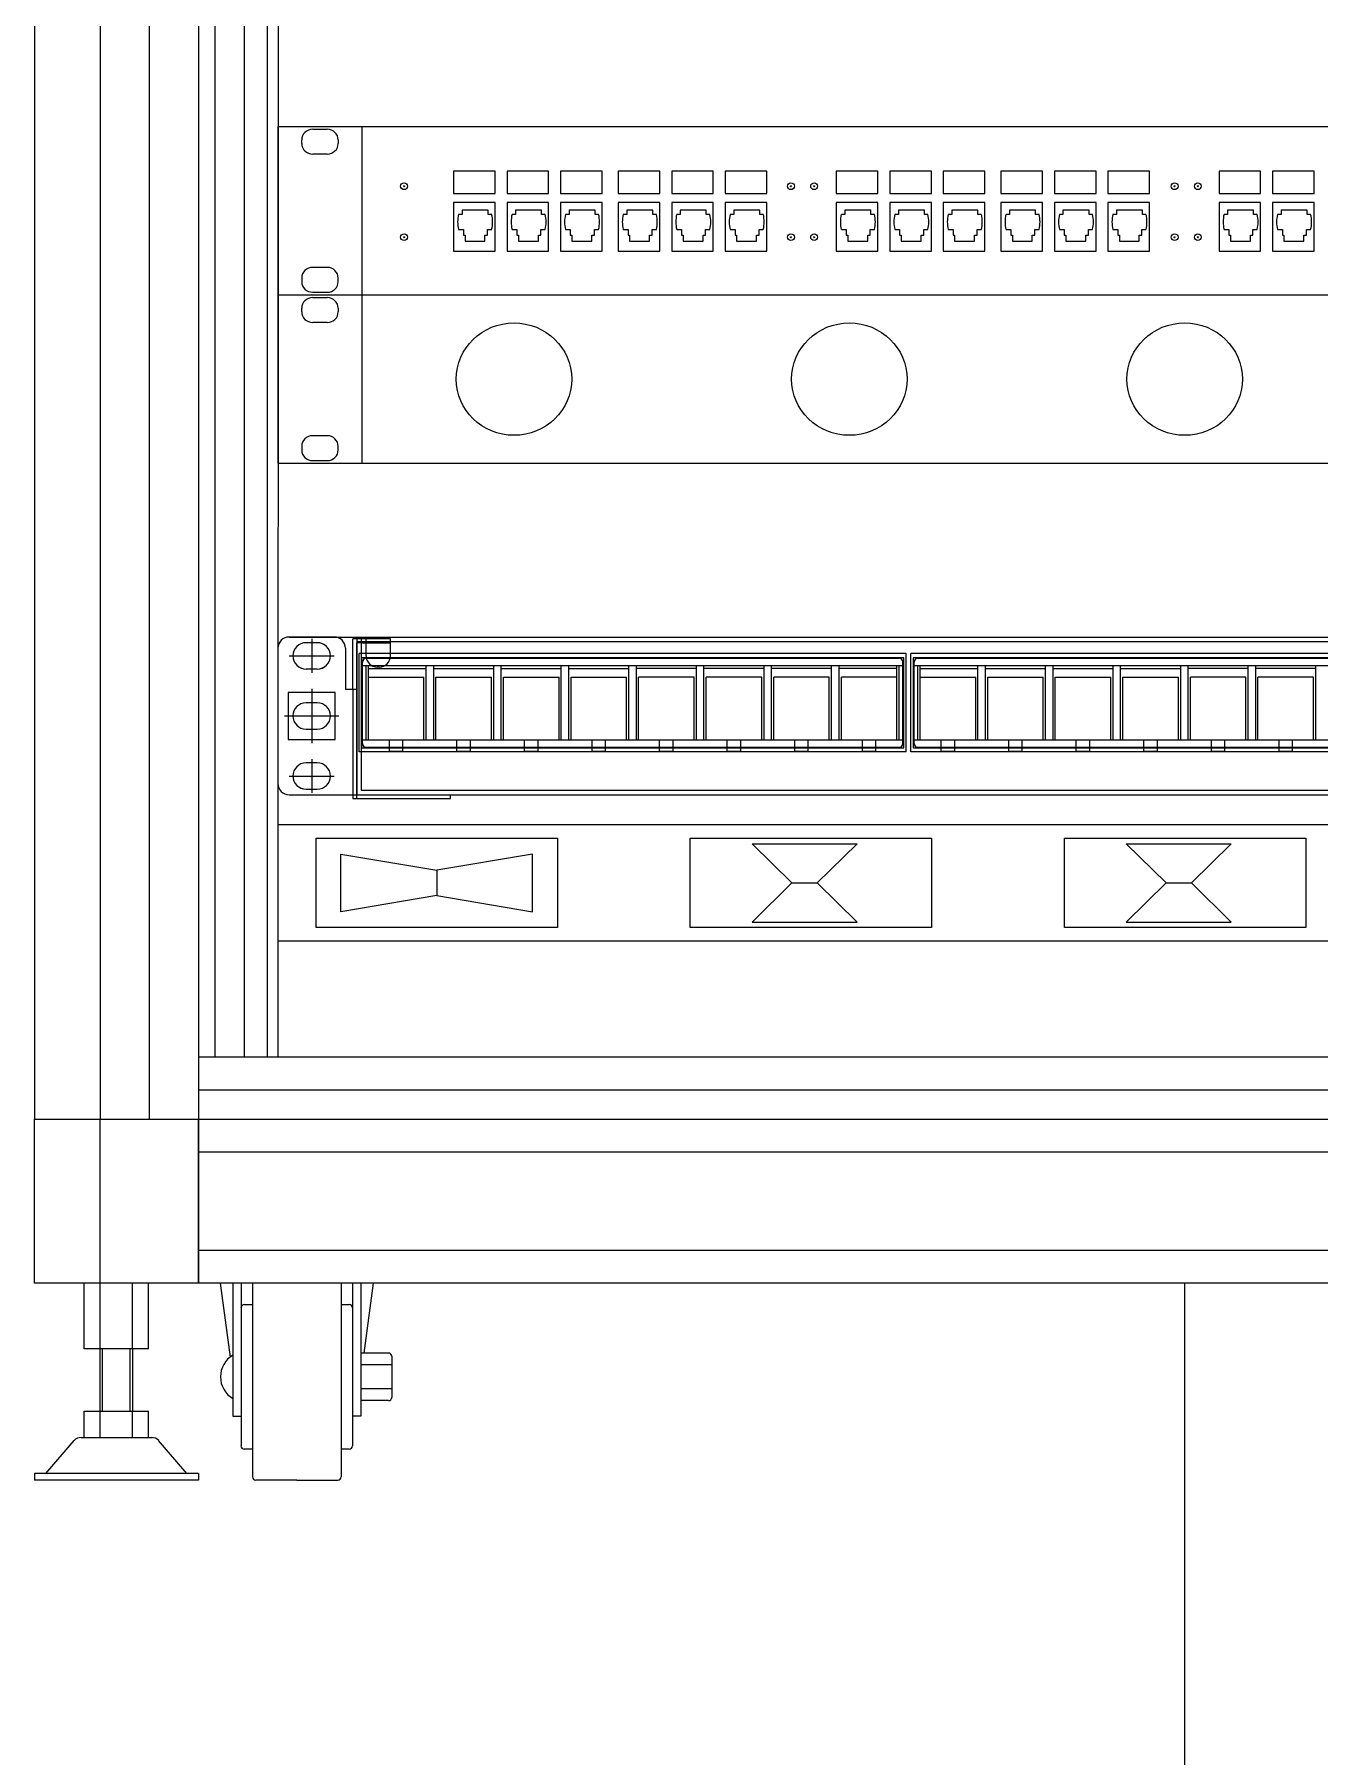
# Model space of a CAD drawing. Header units: millimetres. Extents: x 0 to 84100, y 0 to 59400.
# Drawn here: x 34274.7 to 34587.6, y 23411.7 to 23830.9 of the extents above; entities that cross this region are included whole.
import ezdxf

# ---------------------------------------------------------------- set-up
doc = ezdxf.new("R2010")
doc.units = ezdxf.units.MM
doc.header["$LTSCALE"] = 1000
doc.layers.add('S', color=4, linetype='Continuous')
doc.layers.add('SYM', color=3, linetype='Continuous')

# ---------------------------------------------------------------- blocks, each defined once
blk = doc.blocks.new('ST071')
for p, q in [((-233.43, 495.16), (-233.43, -421.96)), ((-220.12, 495.16), (-220.12, -421.96)), ((-200.15, 495.16), (-200.15, -421.96)), ((-183.89, 495.05), (-184.02, -409.31)), ((-210.14, 461.89), (-210.14, -421.96)), ((-196.83, 449.24), (-196.83, -409.31)), ((-190.84, 449.24), (-190.84, -409.31)), ((-186.18, 449.24), (-186.18, -409.31)), ((-184.02, -220.56), (183.99, -220.56)), ((-184.02, -220.56), (-184.02, -254.72)), ((-179.17, -223.99), (-179.17, -223.27)), ((-176.96, -221.12), (-174, -221.12)), ((-171.78, -223.27), (-171.78, -223.99)), ((-166.99, -220.56), (-166.99, -254.72)), ((-174, -226.15), (-176.96, -226.15)), ((-148.37, -229.62), (-148.37, -234.17)), ((-139.92, -229.62), (-148.37, -229.62)), ((-139.92, -234.17), (-139.92, -229.62)), ((-137.52, -229.62), (-137.52, -234.17)), ((-129.07, -229.62), (-137.52, -229.62)), ((-129.07, -234.17), (-129.07, -229.62)), ((-126.67, -229.62), (-126.67, -234.17)), ((-118.22, -229.62), (-126.67, -229.62)), ((-118.22, -234.17), (-118.22, -229.62)), ((-114.95, -229.62), (-114.95, -234.17)), ((-106.5, -229.62), (-114.95, -229.62)), ((-106.5, -234.17), (-106.5, -229.62)), ((-104.1, -229.62), (-104.1, -234.17)), ((-95.65, -229.62), (-104.1, -229.62)), ((-95.65, -234.17), (-95.65, -229.62)), ((-93.25, -229.62), (-93.25, -234.17)), ((-84.8, -229.62), (-93.25, -229.62)), ((-84.8, -234.17), (-84.8, -229.62)), ((-70.69, -229.62), (-70.69, -234.17)), ((-62.25, -229.62), (-70.69, -229.62)), ((-62.25, -234.17), (-62.25, -229.62)), ((-59.84, -229.62), (-59.84, -234.17)), ((-51.4, -229.62), (-59.84, -229.62)), ((-51.4, -234.17), (-51.4, -229.62)), ((-48.99, -229.62), (-48.99, -234.17)), ((-40.55, -229.62), (-48.99, -229.62)), ((-40.55, -234.17), (-40.55, -229.62)), ((-37.28, -229.62), (-37.28, -234.17)), ((-28.83, -229.62), (-37.28, -229.62)), ((-28.83, -234.17), (-28.83, -229.62)), ((-26.43, -229.62), (-26.43, -234.17)), ((-17.98, -229.62), (-26.43, -229.62)), ((-17.98, -234.17), (-17.98, -229.62)), ((-15.58, -229.62), (-15.58, -234.17)), ((-7.13, -229.62), (-15.58, -229.62)), ((-7.13, -234.17), (-7.13, -229.62)), ((6.98, -229.62), (6.98, -234.17)), ((15.43, -229.62), (6.98, -229.62)), ((15.43, -234.17), (15.43, -229.62)), ((17.83, -229.62), (17.83, -234.17)), ((26.28, -229.62), (17.83, -229.62)), ((26.28, -234.17), (26.28, -229.62)), ((-148.37, -234.17), (-139.92, -234.17)), ((-148.37, -235.97), (-148.37, -245.87)), ((-139.92, -235.97), (-148.37, -235.97)), ((-141.35, -237.5), (-146.63, -237.5)), ((-146.63, -237.5), (-146.63, -238.38)), ((-141.35, -238.38), (-141.35, -237.5)), ((-139.92, -245.87), (-139.92, -235.97)), ((-137.52, -234.17), (-129.07, -234.17)), ((-137.52, -235.97), (-137.52, -245.87)), ((-129.07, -235.97), (-137.52, -235.97)), ((-130.5, -237.5), (-135.78, -237.5)), ((-135.78, -237.5), (-135.78, -238.38)), ((-130.5, -238.38), (-130.5, -237.5)), ((-129.07, -245.87), (-129.07, -235.97)), ((-126.67, -234.17), (-118.22, -234.17)), ((-126.67, -235.97), (-126.67, -245.87)), ((-118.22, -235.97), (-126.67, -235.97)), ((-119.65, -237.5), (-124.93, -237.5)), ((-124.93, -237.5), (-124.93, -238.38)), ((-119.65, -238.38), (-119.65, -237.5)), ((-118.22, -245.87), (-118.22, -235.97)), ((-114.95, -234.17), (-106.5, -234.17)), ((-114.95, -235.97), (-114.95, -245.87)), ((-106.5, -235.97), (-114.95, -235.97)), ((-113.21, -237.5), (-113.21, -238.38)), ((-107.93, -237.5), (-113.21, -237.5)), ((-107.93, -238.38), (-107.93, -237.5)), ((-106.5, -245.87), (-106.5, -235.97)), ((-104.1, -234.17), (-95.65, -234.17)), ((-104.1, -235.97), (-104.1, -245.87)), ((-95.65, -235.97), (-104.1, -235.97)), ((-97.08, -237.5), (-102.36, -237.5)), ((-102.36, -237.5), (-102.36, -238.38)), ((-97.08, -238.38), (-97.08, -237.5)), ((-95.65, -245.87), (-95.65, -235.97)), ((-93.25, -234.17), (-84.8, -234.17)), ((-93.25, -235.97), (-93.25, -245.87)), ((-84.8, -235.97), (-93.25, -235.97)), ((-86.23, -237.5), (-91.51, -237.5)), ((-91.51, -237.5), (-91.51, -238.38)), ((-86.23, -238.38), (-86.23, -237.5)), ((-84.8, -245.87), (-84.8, -235.97)), ((-70.69, -234.17), (-62.25, -234.17)), ((-70.69, -235.97), (-70.69, -245.87)), ((-62.25, -235.97), (-70.69, -235.97)), ((-63.67, -237.5), (-68.95, -237.5)), ((-68.95, -237.5), (-68.95, -238.38)), ((-63.67, -238.38), (-63.67, -237.5)), ((-62.25, -245.87), (-62.25, -235.97)), ((-59.84, -234.17), (-51.4, -234.17)), ((-59.84, -235.97), (-59.84, -245.87)), ((-51.4, -235.97), (-59.84, -235.97)), ((-52.82, -237.5), (-58.1, -237.5)), ((-58.1, -237.5), (-58.1, -238.38)), ((-52.82, -238.38), (-52.82, -237.5)), ((-51.4, -245.87), (-51.4, -235.97)), ((-48.99, -234.17), (-40.55, -234.17)), ((-48.99, -235.97), (-48.99, -245.87)), ((-40.55, -235.97), (-48.99, -235.97)), ((-41.97, -237.5), (-47.25, -237.5)), ((-47.25, -237.5), (-47.25, -238.38)), ((-41.97, -238.38), (-41.97, -237.5)), ((-40.55, -245.87), (-40.55, -235.97)), ((-37.28, -234.17), (-28.83, -234.17)), ((-37.28, -235.97), (-37.28, -245.87)), ((-28.83, -235.97), (-37.28, -235.97)), ((-30.25, -237.5), (-35.54, -237.5)), ((-35.54, -237.5), (-35.54, -238.38)), ((-30.25, -238.38), (-30.25, -237.5)), ((-28.83, -245.87), (-28.83, -235.97)), ((-26.43, -234.17), (-17.98, -234.17)), ((-26.43, -235.97), (-26.43, -245.87)), ((-17.98, -235.97), (-26.43, -235.97)), ((-24.69, -237.5), (-24.69, -238.38)), ((-19.4, -237.5), (-24.69, -237.5)), ((-19.4, -238.38), (-19.4, -237.5)), ((-17.98, -245.87), (-17.98, -235.97)), ((-15.58, -234.17), (-7.13, -234.17)), ((-15.58, -235.97), (-15.58, -245.87)), ((-7.13, -235.97), (-15.58, -235.97)), ((-13.84, -237.5), (-13.84, -238.38)), ((-8.55, -237.5), (-13.84, -237.5)), ((-8.55, -238.38), (-8.55, -237.5)), ((-7.13, -245.87), (-7.13, -235.97)), ((6.98, -234.17), (15.43, -234.17)), ((6.98, -235.97), (6.98, -245.87)), ((15.43, -235.97), (6.98, -235.97)), ((14, -237.5), (8.72, -237.5)), ((8.72, -237.5), (8.72, -238.38)), ((14, -238.38), (14, -237.5)), ((15.43, -245.87), (15.43, -235.97)), ((17.83, -234.17), (26.28, -234.17)), ((17.83, -235.97), (17.83, -245.87)), ((26.28, -235.97), (17.83, -235.97)), ((24.85, -237.5), (19.57, -237.5)), ((19.57, -237.5), (19.57, -238.38)), ((24.85, -238.38), (24.85, -237.5)), ((26.28, -245.87), (26.28, -235.97)), ((-146.63, -238.38), (-147.35, -238.38)), ((-140.63, -238.38), (-141.35, -238.38)), ((-135.78, -238.38), (-136.5, -238.38)), ((-129.78, -238.38), (-130.5, -238.38)), ((-124.93, -238.38), (-125.65, -238.38)), ((-118.93, -238.38), (-119.65, -238.38)), ((-113.21, -238.38), (-113.93, -238.38)), ((-107.21, -238.38), (-107.93, -238.38)), ((-102.36, -238.38), (-103.08, -238.38)), ((-96.36, -238.38), (-97.08, -238.38)), ((-91.51, -238.38), (-92.23, -238.38)), ((-85.51, -238.38), (-86.23, -238.38)), ((-68.95, -238.38), (-69.67, -238.38)), ((-62.96, -238.38), (-63.67, -238.38)), ((-58.1, -238.38), (-58.82, -238.38)), ((-52.11, -238.38), (-52.82, -238.38)), ((-47.25, -238.38), (-47.97, -238.38)), ((-41.26, -238.38), (-41.97, -238.38)), ((-35.54, -238.38), (-36.25, -238.38)), ((-29.54, -238.38), (-30.25, -238.38)), ((-24.69, -238.38), (-25.4, -238.38)), ((-18.69, -238.38), (-19.4, -238.38)), ((-13.84, -238.38), (-14.55, -238.38)), ((-7.84, -238.38), (-8.55, -238.38)), ((8.72, -238.38), (8.01, -238.38)), ((14.72, -238.38), (14, -238.38)), ((19.57, -238.38), (18.86, -238.38)), ((25.57, -238.38), (24.85, -238.38)), ((-147.35, -241.43), (-146.37, -241.43)), ((-146.37, -241.43), (-146.37, -242.63)), ((-146.37, -242.63), (-146.04, -242.63)), ((-146.04, -242.63), (-146.04, -243.84)), ((-146.04, -243.84), (-142, -243.84)), ((-142, -243.84), (-142, -242.63)), ((-142, -242.63), (-141.48, -242.63)), ((-141.48, -241.43), (-140.63, -241.43)), ((-141.48, -242.63), (-141.48, -241.43)), ((-136.5, -241.43), (-135.52, -241.43)), ((-135.52, -241.43), (-135.52, -242.63)), ((-135.52, -242.63), (-135.19, -242.63)), ((-135.19, -242.63), (-135.19, -243.84)), ((-135.19, -243.84), (-131.15, -243.84)), ((-131.15, -243.84), (-131.15, -242.63)), ((-131.15, -242.63), (-130.63, -242.63)), ((-130.63, -241.43), (-129.78, -241.43)), ((-130.63, -242.63), (-130.63, -241.43)), ((-125.65, -241.43), (-124.67, -241.43)), ((-124.67, -241.43), (-124.67, -242.63)), ((-124.67, -242.63), (-124.34, -242.63)), ((-124.34, -242.63), (-124.34, -243.84)), ((-124.34, -243.84), (-120.3, -243.84)), ((-120.3, -243.84), (-120.3, -242.63)), ((-120.3, -242.63), (-119.78, -242.63)), ((-119.78, -241.43), (-118.93, -241.43)), ((-119.78, -242.63), (-119.78, -241.43)), ((-113.93, -241.43), (-112.95, -241.43)), ((-112.95, -241.43), (-112.95, -242.63)), ((-112.95, -242.63), (-112.63, -242.63)), ((-112.63, -242.63), (-112.63, -243.84)), ((-112.63, -243.84), (-108.58, -243.84)), ((-108.58, -243.84), (-108.58, -242.63)), ((-108.58, -242.63), (-108.06, -242.63)), ((-108.06, -241.43), (-107.21, -241.43)), ((-108.06, -242.63), (-108.06, -241.43)), ((-103.08, -241.43), (-102.1, -241.43)), ((-102.1, -241.43), (-102.1, -242.63)), ((-102.1, -242.63), (-101.78, -242.63)), ((-101.78, -242.63), (-101.78, -243.84)), ((-101.78, -243.84), (-97.73, -243.84)), ((-97.73, -242.63), (-97.21, -242.63)), ((-97.73, -243.84), (-97.73, -242.63)), ((-97.21, -241.43), (-96.36, -241.43)), ((-97.21, -242.63), (-97.21, -241.43)), ((-92.23, -241.43), (-91.25, -241.43)), ((-91.25, -241.43), (-91.25, -242.63)), ((-91.25, -242.63), (-90.93, -242.63)), ((-90.93, -242.63), (-90.93, -243.84)), ((-90.93, -243.84), (-86.88, -243.84)), ((-86.88, -242.63), (-86.36, -242.63)), ((-86.88, -243.84), (-86.88, -242.63)), ((-86.36, -241.43), (-85.51, -241.43)), ((-86.36, -242.63), (-86.36, -241.43)), ((-69.67, -241.43), (-68.69, -241.43)), ((-68.69, -241.43), (-68.69, -242.63)), ((-68.69, -242.63), (-68.37, -242.63)), ((-68.37, -242.63), (-68.37, -243.84)), ((-68.37, -243.84), (-64.32, -243.84)), ((-64.32, -243.84), (-64.32, -242.63)), ((-64.32, -242.63), (-63.8, -242.63)), ((-63.8, -242.63), (-63.8, -241.43)), ((-63.8, -241.43), (-62.96, -241.43)), ((-58.82, -241.43), (-57.84, -241.43)), ((-57.84, -241.43), (-57.84, -242.63)), ((-57.84, -242.63), (-57.52, -242.63)), ((-57.52, -242.63), (-57.52, -243.84)), ((-57.52, -243.84), (-53.47, -243.84)), ((-53.47, -243.84), (-53.47, -242.63)), ((-53.47, -242.63), (-52.95, -242.63)), ((-52.95, -242.63), (-52.95, -241.43)), ((-52.95, -241.43), (-52.11, -241.43)), ((-47.97, -241.43), (-46.99, -241.43)), ((-46.99, -241.43), (-46.99, -242.63)), ((-46.99, -242.63), (-46.67, -242.63)), ((-46.67, -242.63), (-46.67, -243.84)), ((-46.67, -243.84), (-42.62, -243.84)), ((-42.62, -243.84), (-42.62, -242.63)), ((-42.62, -242.63), (-42.1, -242.63)), ((-42.1, -242.63), (-42.1, -241.43)), ((-42.1, -241.43), (-41.26, -241.43)), ((-36.25, -241.43), (-35.27, -241.43)), ((-35.27, -241.43), (-35.27, -242.63)), ((-35.27, -242.63), (-34.95, -242.63)), ((-34.95, -242.63), (-34.95, -243.84)), ((-34.95, -243.84), (-30.91, -243.84)), ((-30.91, -242.63), (-30.38, -242.63)), ((-30.91, -243.84), (-30.91, -242.63)), ((-30.38, -242.63), (-30.38, -241.43)), ((-30.38, -241.43), (-29.54, -241.43)), ((-25.4, -241.43), (-24.42, -241.43)), ((-24.42, -241.43), (-24.42, -242.63)), ((-24.42, -242.63), (-24.1, -242.63)), ((-24.1, -242.63), (-24.1, -243.84)), ((-24.1, -243.84), (-20.06, -243.84)), ((-20.06, -243.84), (-20.06, -242.63)), ((-20.06, -242.63), (-19.53, -242.63)), ((-19.53, -242.63), (-19.53, -241.43)), ((-19.53, -241.43), (-18.69, -241.43)), ((-14.55, -241.43), (-13.57, -241.43)), ((-13.57, -241.43), (-13.57, -242.63)), ((-13.57, -242.63), (-13.25, -242.63)), ((-13.25, -242.63), (-13.25, -243.84)), ((-13.25, -243.84), (-9.21, -243.84)), ((-9.21, -243.84), (-9.21, -242.63)), ((-9.21, -242.63), (-8.68, -242.63)), ((-8.68, -242.63), (-8.68, -241.43)), ((-8.68, -241.43), (-7.84, -241.43)), ((8.01, -241.43), (8.98, -241.43)), ((8.98, -241.43), (8.98, -242.63)), ((8.98, -242.63), (9.31, -242.63)), ((9.31, -242.63), (9.31, -243.84)), ((9.31, -243.84), (13.35, -243.84)), ((13.35, -243.84), (13.35, -242.63)), ((13.35, -242.63), (13.87, -242.63)), ((13.87, -242.63), (13.87, -241.43)), ((13.87, -241.43), (14.72, -241.43)), ((18.86, -241.43), (19.83, -241.43)), ((19.83, -241.43), (19.83, -242.63)), ((19.83, -242.63), (20.16, -242.63)), ((20.16, -242.63), (20.16, -243.84)), ((20.16, -243.84), (24.2, -243.84)), ((24.2, -243.84), (24.2, -242.63)), ((24.2, -242.63), (24.72, -242.63)), ((24.72, -242.63), (24.72, -241.43)), ((24.72, -241.43), (25.57, -241.43)), ((-148.37, -245.87), (-139.92, -245.87)), ((-137.52, -245.87), (-129.07, -245.87)), ((-126.67, -245.87), (-118.22, -245.87)), ((-114.95, -245.87), (-106.5, -245.87)), ((-104.1, -245.87), (-95.65, -245.87)), ((-93.25, -245.87), (-84.8, -245.87)), ((-70.69, -245.87), (-62.25, -245.87)), ((-59.84, -245.87), (-51.4, -245.87)), ((-48.99, -245.87), (-40.55, -245.87)), ((-37.28, -245.87), (-28.83, -245.87)), ((-26.43, -245.87), (-17.98, -245.87)), ((-15.58, -245.87), (-7.13, -245.87)), ((6.98, -245.87), (15.43, -245.87)), ((17.83, -245.87), (26.28, -245.87)), ((-179.17, -251.29), (-179.17, -252.01)), ((-174, -249.13), (-176.96, -249.13)), ((-171.78, -252.01), (-171.78, -251.29)), ((-184.02, -254.72), (183.99, -254.72)), ((-184.02, -254.72), (183.98, -254.72)), ((-184.02, -254.72), (-184.02, -288.88)), ((-176.96, -254.17), (-174, -254.17)), ((-167.01, -254.72), (-167.01, -288.88)), ((-179.17, -258.15), (-179.17, -257.43)), ((-176.96, -255.27), (-174, -255.27)), ((-171.78, -257.43), (-171.78, -258.15)), ((-174, -260.31), (-176.96, -260.31)), ((-179.17, -285.45), (-179.17, -286.17)), ((-174, -283.29), (-176.96, -283.29)), ((-171.78, -286.17), (-171.78, -285.45)), ((-184.02, -288.88), (183.98, -288.88)), ((-176.96, -288.33), (-174, -288.33)), ((-181.73, -324.13), (181.65, -324.13)), ((-172.59, -324.13), (-181.73, -324.13)), ((-161.16, -324.51), (-168.78, -324.51)), ((-168.78, -334.79), (-168.78, -324.51)), ((-168.02, -324.13), (-168.02, -356.12)), ((-167.1, -324.13), (-167.1, -355.21)), ((-166.11, -327.94), (-166.11, -324.51)), ((-161.16, -327.94), (-161.16, -324.51)), ((-184.02, -326.41), (-184.02, -353.84)), ((-184.02, -326.41), (-184.02, -353.84)), ((-180.97, -327.94), (-180.97, -327.94)), ((-176.02, -325.27), (-178.3, -325.27)), ((-176.02, -325.27), (-178.3, -325.27)), ((-173.35, -327.94), (-173.35, -327.94)), ((-170.3, -326.41), (-170.3, -334.79)), ((-168.02, -325.04), (167.94, -325.04)), ((-168.02, -356.89), (-168.02, -325.27)), ((-166.88, -325.27), (-168.02, -325.27)), ((-56.53, -327.48), (-167.52, -327.48)), ((-167.52, -347.44), (-167.52, -327.48)), ((-56.99, -328.32), (-167.07, -328.32)), ((-167.07, -328.32), (-167.07, -346.6)), ((-56.99, -346.6), (-56.99, -328.32)), ((-56.53, -347.44), (-56.53, -327.48)), ((55.46, -327.48), (-55.54, -327.48)), ((-55.54, -347.44), (-55.54, -327.48)), ((55, -328.32), (-55.08, -328.32)), ((-55.08, -328.32), (-55.08, -346.6)), ((-178.3, -330.6), (-176.02, -330.6)), ((-178.3, -330.6), (-176.02, -330.6)), ((-166.88, -345.73), (-166.88, -329.19)), ((-166.88, -329.92), (-57.18, -329.92)), ((-166.11, -328.43), (-57.94, -328.43)), ((-166.11, -345), (-166.11, -329.92)), ((-165.66, -345), (-165.66, -329.92)), ((-165.66, -330.53), (-153.92, -330.53)), ((-163.45, -330.22), (-163.83, -330.22)), ((-153.92, -345), (-153.92, -329.92)), ((-152.4, -345), (-152.4, -329.92)), ((-152.4, -330.53), (-140.21, -330.53)), ((-140.21, -345), (-140.21, -329.92)), ((-138.69, -345), (-138.69, -329.92)), ((-138.69, -330.53), (-126.5, -330.53)), ((-126.5, -345), (-126.5, -329.92)), ((-124.98, -345), (-124.98, -329.92)), ((-124.98, -330.53), (-112.79, -330.53)), ((-112.79, -345), (-112.79, -329.92)), ((-111.26, -345), (-111.26, -329.92)), ((-99.07, -330.53), (-111.26, -330.53)), ((-99.07, -345), (-99.07, -329.92)), ((-97.55, -345), (-97.55, -329.92)), ((-85.36, -330.53), (-97.55, -330.53)), ((-85.36, -345), (-85.36, -329.92)), ((-83.84, -345), (-83.84, -329.92)), ((-71.65, -330.53), (-83.84, -330.53)), ((-71.65, -345), (-71.65, -329.92)), ((-70.13, -345), (-70.13, -329.92)), ((-58.39, -330.53), (-70.13, -330.53)), ((-58.39, -345), (-58.39, -329.92)), ((-57.94, -345), (-57.94, -329.92)), ((-57.18, -345.73), (-57.18, -329.19)), ((-54.89, -345.73), (-54.89, -329.19)), ((-54.89, -329.92), (54.81, -329.92)), ((-54.13, -328.43), (54.05, -328.43)), ((-54.13, -345), (-54.13, -329.92)), ((-53.67, -345), (-53.67, -329.92)), ((-53.67, -330.53), (-41.94, -330.53)), ((-41.94, -345), (-41.94, -329.92)), ((-40.42, -345), (-40.42, -329.92)), ((-40.42, -330.53), (-28.23, -330.53)), ((-28.23, -345), (-28.23, -329.92)), ((-26.7, -345), (-26.7, -329.92)), ((-26.7, -330.53), (-14.51, -330.53)), ((-14.51, -345), (-14.51, -329.92)), ((-12.99, -345), (-12.99, -329.92)), ((-12.99, -330.53), (-0.8, -330.53)), ((-0.8, -345), (-0.8, -329.92)), ((0.72, -345), (0.72, -329.92)), ((12.91, -330.53), (0.72, -330.53)), ((12.91, -345), (12.91, -329.92)), ((14.43, -345), (14.43, -329.92)), ((26.62, -330.53), (14.43, -330.53)), ((26.62, -345), (26.62, -329.92)), ((-172.4, -335.37), (-181.92, -335.37)), ((-181.92, -335.37), (-181.92, -344.89)), ((-172.4, -344.89), (-172.4, -335.37)), ((-168.02, -334.79), (-170.3, -334.79)), ((-165.66, -332.28), (-154.38, -332.28)), ((-154.38, -345), (-154.38, -332.28)), ((-151.94, -332.28), (-140.67, -332.28)), ((-151.94, -345), (-151.94, -332.28)), ((-140.67, -345), (-140.67, -332.28)), ((-138.23, -332.28), (-126.96, -332.28)), ((-138.23, -345), (-138.23, -332.28)), ((-126.96, -345), (-126.96, -332.28)), ((-124.52, -332.28), (-113.24, -332.28)), ((-124.52, -345), (-124.52, -332.28)), ((-113.24, -345), (-113.24, -332.28)), ((-99.53, -332.28), (-110.81, -332.28)), ((-110.81, -345), (-110.81, -332.28)), ((-99.53, -345), (-99.53, -332.28)), ((-85.82, -332.28), (-97.09, -332.28)), ((-97.09, -345), (-97.09, -332.28)), ((-85.82, -345), (-85.82, -332.28)), ((-72.11, -332.28), (-83.38, -332.28)), ((-83.38, -345), (-83.38, -332.28)), ((-72.11, -345), (-72.11, -332.28)), ((-58.39, -332.28), (-69.67, -332.28)), ((-69.67, -345), (-69.67, -332.28)), ((-53.67, -332.28), (-42.4, -332.28)), ((-42.4, -345), (-42.4, -332.28)), ((-39.96, -332.28), (-28.68, -332.28)), ((-39.96, -345), (-39.96, -332.28)), ((-28.68, -345), (-28.68, -332.28)), ((-26.25, -332.28), (-14.97, -332.28)), ((-26.25, -345), (-26.25, -332.28)), ((-14.97, -345), (-14.97, -332.28)), ((-12.53, -332.28), (-1.26, -332.28)), ((-12.53, -345), (-12.53, -332.28)), ((-1.26, -345), (-1.26, -332.28)), ((12.45, -332.28), (1.18, -332.28)), ((1.18, -345), (1.18, -332.28)), ((12.45, -345), (12.45, -332.28)), ((26.17, -332.28), (14.89, -332.28)), ((14.89, -345), (14.89, -332.28)), ((26.17, -345), (26.17, -332.28)), ((-176.02, -337.46), (-178.3, -337.46)), ((-181.92, -344.89), (-172.4, -344.89)), ((-178.3, -342.79), (-176.02, -342.79)), ((-166.88, -345), (-57.18, -345)), ((-161.39, -347.25), (-161.39, -345)), ((-158.65, -347.25), (-158.65, -345)), ((-147.68, -347.25), (-147.68, -345)), ((-144.94, -347.25), (-144.94, -345)), ((-133.97, -347.25), (-133.97, -345)), ((-131.22, -347.25), (-131.22, -345)), ((-120.25, -347.25), (-120.25, -345)), ((-117.51, -347.25), (-117.51, -345)), ((-106.54, -347.25), (-106.54, -345)), ((-103.8, -347.25), (-103.8, -345)), ((-92.83, -347.25), (-92.83, -345)), ((-90.09, -347.25), (-90.09, -345)), ((-79.12, -347.25), (-79.12, -345)), ((-76.37, -347.25), (-76.37, -345)), ((-65.4, -347.25), (-65.4, -345)), ((-62.66, -347.25), (-62.66, -345)), ((-54.89, -345), (54.81, -345)), ((-49.41, -347.25), (-49.41, -345)), ((-46.66, -347.25), (-46.66, -345)), ((-35.69, -347.25), (-35.69, -345)), ((-32.95, -347.25), (-32.95, -345)), ((-21.98, -347.25), (-21.98, -345)), ((-19.24, -347.25), (-19.24, -345)), ((-8.27, -347.25), (-8.27, -345)), ((-5.53, -347.25), (-5.53, -345)), ((5.44, -347.25), (5.44, -345)), ((8.19, -347.25), (8.19, -345)), ((19.16, -347.25), (19.16, -345)), ((21.9, -347.25), (21.9, -345)), ((-56.53, -347.44), (-167.52, -347.44)), ((-167.07, -346.6), (-56.99, -346.6)), ((-166.11, -346.49), (-57.94, -346.49)), ((-161.39, -347.25), (-158.65, -347.25)), ((-147.68, -347.25), (-144.94, -347.25)), ((-133.97, -347.25), (-131.22, -347.25)), ((-120.25, -347.25), (-117.51, -347.25)), ((-106.54, -347.25), (-103.8, -347.25)), ((-92.83, -347.25), (-90.09, -347.25)), ((-79.12, -347.25), (-76.37, -347.25)), ((-65.4, -347.25), (-62.66, -347.25)), ((55.46, -347.44), (-55.54, -347.44)), ((-55.08, -346.6), (55, -346.6)), ((-54.13, -346.49), (54.05, -346.49)), ((-49.41, -347.25), (-46.66, -347.25)), ((-35.69, -347.25), (-32.95, -347.25)), ((-21.98, -347.25), (-19.24, -347.25)), ((-8.27, -347.25), (-5.53, -347.25)), ((5.44, -347.25), (8.19, -347.25)), ((19.16, -347.25), (21.9, -347.25)), ((-180.97, -352.32), (-180.97, -352.32)), ((-176.02, -349.65), (-178.3, -349.65)), ((-176.02, -349.65), (-178.3, -349.65)), ((-173.35, -352.32), (-173.35, -352.32)), ((-181.73, -356.12), (181.65, -356.12)), ((-181.73, -356.12), (-148.97, -356.12)), ((-178.3, -354.98), (-176.02, -354.98)), ((-178.3, -354.98), (-176.02, -354.98)), ((-168.78, -356.12), (-168.78, -356.89)), ((-167.1, -355.21), (167.02, -355.21)), ((-148.97, -356.89), (-148.97, -356.12)), ((-168.78, -356.89), (-148.97, -356.89)), ((-184.02, -362.15), (183.94, -362.15)), ((-184.02, -362.15), (-184.02, -385.74)), ((-176.28, -364.94), (-127.3, -364.94)), ((-176.28, -383.05), (-176.28, -364.94)), ((-127.3, -364.94), (-127.3, -383.05)), ((-100.34, -364.94), (-51.35, -364.94)), ((-100.34, -383.05), (-100.34, -364.94)), ((-87.8, -366.05), (-66.48, -366.05)), ((-87.8, -366.05), (-79.73, -373.99)), ((-66.48, -366.05), (-74.55, -373.99)), ((-51.35, -364.94), (-51.35, -383.05)), ((-24.4, -364.94), (24.59, -364.94)), ((-24.4, -383.05), (-24.4, -364.94)), ((-11.86, -366.05), (9.46, -366.05)), ((-11.86, -366.05), (-3.78, -373.99)), ((9.46, -366.05), (1.39, -373.99)), ((24.59, -364.94), (24.59, -383.05)), ((-171.24, -368.14), (-151.79, -371.41)), ((-171.24, -379.85), (-171.24, -368.14)), ((-132.34, -368.14), (-151.79, -371.41)), ((-132.34, -379.85), (-132.34, -368.14)), ((-151.79, -371.41), (-151.79, -373.99)), ((-151.79, -371.41), (-151.79, -373.99)), ((-151.79, -376.58), (-171.24, -379.85)), ((-151.79, -373.99), (-151.79, -376.58)), ((-151.79, -373.99), (-151.79, -376.58)), ((-151.79, -376.58), (-132.34, -379.85)), ((-87.8, -381.94), (-79.73, -373.99)), ((-79.73, -373.99), (-74.55, -373.99)), ((-79.73, -373.99), (-74.55, -373.99)), ((-66.48, -381.94), (-74.55, -373.99)), ((-11.86, -381.94), (-3.78, -373.99)), ((-3.78, -373.99), (1.39, -373.99)), ((-3.78, -373.99), (1.39, -373.99)), ((9.46, -381.94), (1.39, -373.99)), ((-127.3, -383.05), (-176.28, -383.05)), ((-51.35, -383.05), (-100.34, -383.05)), ((-87.8, -381.94), (-66.48, -381.94)), ((24.59, -383.05), (-24.4, -383.05)), ((-11.86, -381.94), (9.46, -381.94)), ((-184.02, -385.74), (183.94, -385.74)), ((-182.22, -385.74), (182.42, -385.74)), ((-200.15, -409.31), (200.15, -409.31)), ((-200.15, -415.97), (200.15, -415.97)), ((-233.43, -421.96), (-200.15, -421.96)), ((-233.43, -455.23), (-233.43, -421.96)), ((-220.12, -455.23), (-220.12, -421.96)), ((-200.15, -421.96), (200.15, -421.96)), ((-200.15, -455.23), (-200.15, -421.96)), ((-200.15, -421.96), (-200.15, -455.23)), ((200.15, -428.61), (-200.15, -428.61)), ((200.15, -448.58), (-200.15, -448.58)), ((-200.15, -455.23), (-233.43, -455.23)), ((-223.32, -468.54), (-223.32, -455.23)), ((-220.06, -468.54), (-220.06, -455.23)), ((-213.53, -468.54), (-213.53, -455.23)), ((-210.26, -468.54), (-210.26, -455.23)), ((200.15, -455.23), (-200.15, -455.23)), ((-195.71, -455.23), (-193.72, -470.19)), ((-193.17, -455.23), (-193.17, -482.19)), ((-191.5, -455.23), (-191.5, -488.18)), ((-189.17, -455.23), (-189.17, -494.5)), ((-171.2, -455.23), (-171.2, -494.5)), ((-168.88, -455.23), (-168.88, -488.18)), ((-167.21, -455.23), (-167.21, -482.19)), ((-164.67, -455.23), (-166.55, -469.38)), ((-189.17, -459.56), (-190.84, -459.56)), ((-169.54, -459.56), (-171.2, -459.56)), ((-210.26, -468.54), (-223.32, -468.54)), ((-220.12, -481.19), (-220.12, -468.54)), ((-219.59, -481.19), (-219.59, -468.54)), ((-214, -481.19), (-214, -468.54)), ((-213.47, -481.19), (-213.47, -468.54)), ((-161.55, -469.38), (-167.21, -469.38)), ((-160.89, -470.04), (-160.89, -478.36)), ((-160.89, -471.79), (-167.21, -471.79)), ((-160.89, -476.61), (-167.21, -476.61)), ((-223.32, -486.51), (-223.32, -481.19)), ((-223.32, -481.19), (-210.26, -481.19)), ((-220.06, -486.51), (-220.06, -481.19)), ((-213.53, -486.51), (-213.53, -481.19)), ((-210.26, -486.51), (-210.26, -481.19)), ((-161.55, -479.03), (-167.21, -479.03)), ((-193.17, -482.19), (-191.5, -482.19)), ((-167.21, -482.19), (-168.88, -482.19)), ((-231.1, -493.83), (-225.37, -487.13)), ((-223.92, -486.51), (-209.47, -486.51)), ((-202.48, -493.83), (-208.22, -487.13)), ((-189.17, -488.84), (-190.84, -488.84)), ((-169.54, -488.84), (-171.2, -488.84)), ((-200.15, -493.83), (-233.43, -493.83)), ((-233.43, -493.83), (-233.43, -495.16)), ((-233.43, -493.83), (-233.43, -495.16)), ((-200.15, -495.16), (-233.43, -495.16)), ((-200.15, -493.83), (-200.15, -495.16)), ((-200.15, -493.83), (-200.15, -495.16)), ((-180.19, -495.16), (-188.51, -495.16)), ((-180.19, -495.16), (-171.87, -495.16))]:
    blk.add_line(p, q)
at = {"ltscale": 0.14}
for p, q in [((-177.16, -324.51), (-177.16, -331.37)), ((-177.16, -324.51), (-177.16, -331.37)), ((-177.16, -336.7), (-177.16, -343.55)), ((-177.16, -348.89), (-177.16, -355.74)), ((-177.16, -348.89), (-177.16, -355.74))]:
    blk.add_line(p, q, dxfattribs=at)
at = {"ltscale": 0.2}
for p, q in [((-181.73, -327.94), (-172.59, -327.94)), ((-181.73, -327.94), (-172.59, -327.94)), ((-177.16, -334.6), (-177.16, -345.65)), ((-182.68, -340.13), (-171.64, -340.13)), ((-181.73, -340.13), (-172.59, -340.13)), ((-181.73, -352.32), (-172.59, -352.32)), ((-181.73, -352.32), (-172.59, -352.32))]:
    blk.add_line(p, q, dxfattribs=at)
at = {"ltscale": 0.5}
for p, q in [((-166.88, -325.27), (-161.16, -325.27)), ((-168.78, -334.79), (-168.78, -356.12))]:
    blk.add_line(p, q, dxfattribs=at)
for centre, radius, start, end in [((-181.73, -326.41), 2.29, 90, 180), ((-181.73, -326.41), 2.29, 90, 180), ((-172.59, -326.41), 2.29, 0, 90), ((-178.3, -327.94), 2.67, 90, 180), ((-178.3, -327.94), 2.67, 180, 270), ((-176.02, -327.94), 2.67, 0, 90), ((-176.02, -327.94), 2.67, 270, 0), ((-163.83, -327.94), 2.29, 180, 270), ((-163.45, -327.94), 2.29, 270, 0), ((-166.11, -329.19), 0.762, 90, 180), ((-57.94, -329.19), 0.762, 0, 90), ((-54.13, -329.19), 0.762, 90, 180), ((-178.3, -340.13), 2.67, 90, 180), ((-176.02, -340.13), 2.67, 0, 90), ((-178.3, -340.13), 2.67, 180, 270), ((-176.02, -340.13), 2.67, 270, 0), ((-166.11, -345.73), 0.762, 180, 270), ((-57.94, -345.73), 0.762, 270, 0), ((-54.13, -345.73), 0.762, 180, 270), ((-178.3, -352.32), 2.67, 90, 180), ((-178.3, -352.32), 2.67, 180, 270), ((-176.02, -352.32), 2.67, 0, 90), ((-176.02, -352.32), 2.67, 270, 0), ((-181.73, -353.84), 2.29, 180, 270), ((-181.73, -353.84), 2.29, 180, 270), ((-190.84, -460.22), 0.666, 90, 180), ((-190.84, -460.22), 0.666, 90, 180), ((-169.54, -460.22), 0.666, 0, 90), ((-190.57, -474.2), 5.1, 120.5926, 239.4074), ((-161.55, -470.04), 0.666, 0, 90), ((-161.55, -478.36), 0.666, 270, 0), ((-223.92, -488.51), 2, 90, 136.4688), ((-223.92, -488.51), 2, 90, 136.4688), ((-209.66, -488.51), 2, 43.5312, 90), ((-209.66, -488.51), 2, 43.5312, 90), ((-190.84, -488.18), 0.666, 180, 270), ((-169.54, -488.18), 0.666, 270, 0), ((-188.51, -494.5), 0.666, 180, 270), ((-171.87, -494.5), 0.666, 270, 0)]:
    blk.add_arc(centre, radius, start, end)
for centre, major_axis, ratio, start_param, end_param in [((-176.96, -223.27), (-2.22, 0), 0.972973, -1.570796, 0), ((-174, -223.27), (2.22, 0), 0.972973, 0, 1.570796), ((-176.96, -223.99), (2.22, 0), 0.972973, 3.141593, 4.712389), ((-174, -223.99), (-2.22, 0), 0.972973, 1.570796, 3.141593), ((-158.41, -232.68), (0.697, 0), 0.972973, 0, 6.283185), ((-158.41, -232.68), (0.107, 0), 0.972973, 0, 6.283185), ((-79.9, -232.68), (0.697, 0), 0.972973, 0, 6.283185), ((-79.9, -232.68), (0.107, 0), 0.972973, 0, 6.283185), ((-75.19, -232.68), (-0.697, 0), 0.972973, 3.141593, 9.424778), ((-75.19, -232.68), (-0.107, 0), 0.972973, 3.141593, 9.424778), ((-2.03, -232.68), (-0.697, 0), 0.972973, 3.141593, 9.424778), ((-2.03, -232.68), (0.107, 0), 0.972973, 0, 6.283185), ((2.68, -232.68), (-0.697, 0), 0.972973, 3.141593, 9.424778), ((2.68, -232.68), (-0.107, 0), 0.972973, 3.141593, 9.424778), ((-141.17, -239.91), (-6.37, 0), 0.972973, -0.248096, 0.248096), ((-146.81, -239.91), (-6.37, 0), 0.972973, 2.893496, 3.389689), ((-130.32, -239.91), (-6.37, 0), 0.972973, -0.248096, 0.248096), ((-135.96, -239.91), (-6.37, 0), 0.972973, 2.893496, 3.389689), ((-119.47, -239.91), (-6.37, 0), 0.972973, -0.248096, 0.248096), ((-125.11, -239.91), (-6.37, 0), 0.972973, 2.893496, 3.389689), ((-107.75, -239.91), (-6.37, 0), 0.972973, -0.248096, 0.248096), ((-113.39, -239.91), (-6.37, 0), 0.972973, 2.893496, 3.389689), ((-96.9, -239.91), (-6.37, 0), 0.972973, -0.248096, 0.248096), ((-102.54, -239.91), (-6.37, 0), 0.972973, 2.893496, 3.389689), ((-86.05, -239.91), (-6.37, 0), 0.972973, -0.248096, 0.248096), ((-91.69, -239.91), (-6.37, 0), 0.972973, 2.893496, 3.389689), ((-63.5, -239.91), (-6.37, 0), 0.972973, -0.248096, 0.248096), ((-69.13, -239.91), (-6.37, 0), 0.972973, 2.893496, 3.389689), ((-52.65, -239.91), (-6.37, 0), 0.972973, -0.248096, 0.248096), ((-58.28, -239.91), (-6.37, 0), 0.972973, 2.893496, 3.389689), ((-41.8, -239.91), (-6.37, 0), 0.972973, -0.248096, 0.248096), ((-47.43, -239.91), (-6.37, 0), 0.972973, 2.893496, 3.389689), ((-30.08, -239.91), (-6.37, 0), 0.972973, -0.248096, 0.248096), ((-35.71, -239.91), (-6.37, 0), 0.972973, 2.893496, 3.389689), ((-19.23, -239.91), (-6.37, 0), 0.972973, -0.248096, 0.248096), ((-24.86, -239.91), (-6.37, 0), 0.972973, 2.893496, 3.389689), ((-8.38, -239.91), (-6.37, 0), 0.972973, -0.248096, 0.248096), ((-14.01, -239.91), (-6.37, 0), 0.972973, 2.893496, 3.389689), ((14.18, -239.91), (-6.37, 0), 0.972973, -0.248096, 0.248096), ((8.55, -239.91), (-6.37, 0), 0.972973, 2.893496, 3.389689), ((25.03, -239.91), (-6.37, 0), 0.972973, -0.248096, 0.248096), ((19.4, -239.91), (-6.37, 0), 0.972973, 2.893496, 3.389689), ((-158.41, -243.01), (0.697, 0), 0.972973, 0, 6.283185), ((-158.41, -243.01), (0.107, 0), 0.972973, 0, 6.283185), ((-79.9, -243.01), (0.697, 0), 0.972973, 0, 6.283185), ((-79.9, -243.01), (0.107, 0), 0.972973, 0, 6.283185), ((-75.19, -243.01), (-0.697, 0), 0.972973, 3.141593, 9.424778), ((-75.19, -243.01), (-0.107, 0), 0.972973, 3.141593, 9.424778), ((-2.03, -243.01), (-0.697, 0), 0.972973, 3.141593, 9.424778), ((-2.03, -243.01), (0.107, 0), 0.972973, 0, 6.283185), ((2.68, -243.01), (-0.697, 0), 0.972973, 3.141593, 9.424778), ((2.68, -243.01), (-0.107, 0), 0.972973, 3.141593, 9.424778), ((-176.96, -251.29), (-2.22, 0), 0.972973, -1.570796, 0), ((-174, -251.29), (2.22, 0), 0.972973, 0, 1.570796), ((-176.96, -252.01), (2.22, 0), 0.972973, 3.141593, 4.712389), ((-174, -252.01), (-2.22, 0), 0.972973, 1.570796, 3.141593), ((-176.96, -257.43), (-2.22, 0), 0.972973, -1.570796, 0), ((-176.96, -258.15), (2.22, 0), 0.972973, 3.141593, 4.712389), ((-174, -257.43), (2.22, 0), 0.972973, 0, 1.570796), ((-174, -258.15), (-2.22, 0), 0.972973, 1.570796, 3.141593), ((-136.1, -271.8), (-11.72, 0), 0.972973, 3.141593, 9.424778), ((-176.96, -285.45), (-2.22, 0), 0.972973, -1.570796, 0), ((-176.96, -286.17), (2.22, 0), 0.972973, 3.141593, 4.712389), ((-174, -285.45), (2.22, 0), 0.972973, 0, 1.570796), ((-174, -286.17), (-2.22, 0), 0.972973, 1.570796, 3.141593), ((-178.3, -327.94), (1.89, 1.89), 1, 0.785398, 2.356194), ((-178.3, -327.94), (1.89, 1.89), 1, 2.356194, 3.926991), ((-176.02, -327.94), (-1.89, 1.89), 1, 3.926991, 5.497787), ((-176.02, -327.94), (-1.89, 1.89), 1, 2.356194, 3.926991), ((-178.3, -352.32), (1.89, 1.89), 1, 0.785398, 2.356194), ((-178.3, -352.32), (1.89, 1.89), 1, 2.356194, 3.926991), ((-176.02, -352.32), (-1.89, 1.89), 1, 3.926991, 5.497787), ((-176.02, -352.32), (-1.89, 1.89), 1, 2.356194, 3.926991)]:
    blk.add_ellipse(centre, major_axis=major_axis, ratio=ratio, start_param=start_param, end_param=end_param)
for centre in [(-68.04, -271.8), (0.02, -271.8)]:
    blk.add_ellipse(centre, major_axis=(11.72, 0), ratio=0.972973)

msp = doc.modelspace()

# ---------------------------------------------------------------- linework, layer by layer
at = {"layer": 'S'}
msp.add_line((34554.77, 23526.89), (34554.77, 23066.79), dxfattribs=at)

# ---------------------------------------------------------------- block references
at = {"layer": 'SYM', "xscale": 1.2, "yscale": 1.2, "zscale": 1.2}
msp.add_blockref('ST071', (34554.77, 24073.17), dxfattribs=at)

doc.saveas('drawing.dxf')
